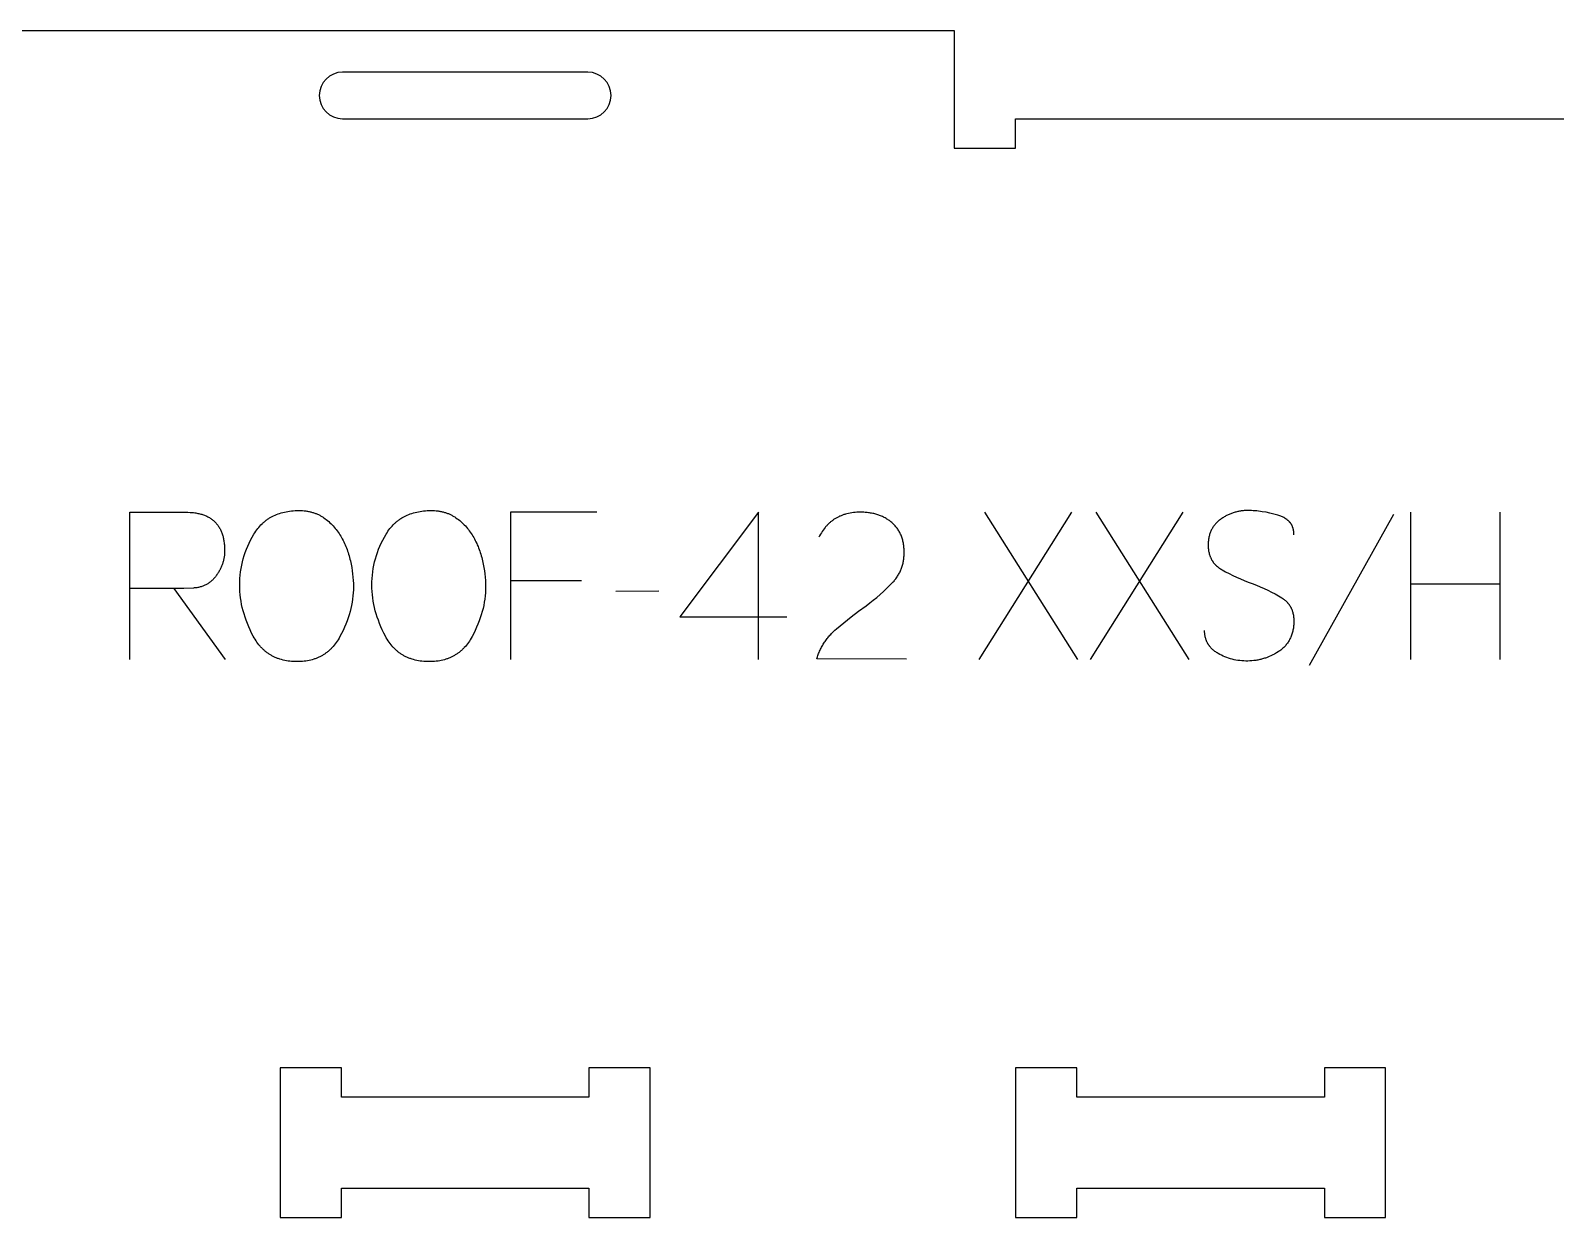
# Model space of a CAD drawing. Extents: x 0 to 4485, y 0 to 17041.
# Drawn here: x 943 to 1254.1, y 11012.4 to 11254.4 of the extents above; entities that cross this region are included whole.
import ezdxf

# ---------------------------------------------------------------- set-up
doc = ezdxf.new("R2010")
doc.units = 0
for name, color, linetype in [('1_ANYTOOL_1MMDEEP_LABELS_S', 2, 'CONTINUOUS'), ('3_ANYTOOL_CUTTHROUGH_INSID', 4, 'CONTINUOUS'), ('4_ANYTOOL_CUTTHROUGH_OUTSI', 5, 'CONTINUOUS')]:
    doc.layers.add(name, color=color, linetype=linetype)

msp = doc.modelspace()

# ---------------------------------------------------------------- linework, layer by layer
at = {"layer": '1_ANYTOOL_1MMDEEP_LABELS_S', "color": 2}
for points in [[(963.31, 11126.16), (963.31, 11156.16), (974.67, 11156.16), (975.16, 11156.15), (975.63, 11156.13), (975.86, 11156.11), (976.09, 11156.09), (976.32, 11156.07), (976.53, 11156.04), (976.75, 11156.01), (976.96, 11155.97), (977.17, 11155.93), (977.38, 11155.89), (977.58, 11155.84), (977.77, 11155.79), (977.97, 11155.73), (978.15, 11155.67), (978.34, 11155.61), (978.52, 11155.54), (978.7, 11155.47), (978.87, 11155.39), (979.04, 11155.32), (979.21, 11155.23), (979.37, 11155.15), (979.52, 11155.06), (979.68, 11154.96), (979.83, 11154.87), (979.97, 11154.76), (980.12, 11154.66), (980.25, 11154.55), (980.39, 11154.44), (980.52, 11154.32), (980.65, 11154.2), (980.77, 11154.08), (980.89, 11153.95), (981, 11153.82), (981.11, 11153.68), (981.22, 11153.54), (981.32, 11153.4), (981.42, 11153.25), (981.52, 11153.1), (981.61, 11152.94), (981.7, 11152.78), (981.78, 11152.62), (981.86, 11152.45), (981.94, 11152.28), (982.01, 11152.11), (982.08, 11151.93), (982.14, 11151.75), (982.2, 11151.56), (982.26, 11151.37), (982.31, 11151.18), (982.36, 11150.98), (982.4, 11150.78), (982.44, 11150.58), (982.48, 11150.37), (982.51, 11150.16), (982.54, 11149.94), (982.57, 11149.72), (982.59, 11149.5), (982.61, 11149.27), (982.63, 11148.8), (982.64, 11148.32), (982.64, 11148.14), (982.63, 11147.97), (982.62, 11147.79), (982.61, 11147.62), (982.59, 11147.45), (982.58, 11147.27), (982.55, 11147.1), (982.53, 11146.93), (982.5, 11146.76), (982.46, 11146.6), (982.43, 11146.43), (982.39, 11146.26), (982.34, 11146.1), (982.3, 11145.93), (982.25, 11145.77), (982.19, 11145.61), (982.14, 11145.45), (982.08, 11145.29), (982.01, 11145.13), (981.94, 11144.97), (981.87, 11144.81), (981.8, 11144.65), (981.72, 11144.5), (981.64, 11144.34), (981.55, 11144.19), (981.46, 11144.03), (981.37, 11143.88), (981.28, 11143.73), (981.18, 11143.58), (981.07, 11143.43), (980.97, 11143.28), (980.86, 11143.13), (980.75, 11142.99), (980.63, 11142.85), (980.52, 11142.71), (980.4, 11142.58), (980.27, 11142.45), (980.15, 11142.33), (980.02, 11142.21), (979.89, 11142.1), (979.76, 11141.99), (979.63, 11141.88), (979.49, 11141.78), (979.35, 11141.68), (979.21, 11141.59), (979.07, 11141.5), (978.92, 11141.42), (978.78, 11141.34), (978.63, 11141.27), (978.47, 11141.2), (978.32, 11141.13), (978.16, 11141.07), (978, 11141.02), (977.84, 11140.96), (977.67, 11140.92), (977.5, 11140.87), (977.33, 11140.84), (977.16, 11140.8), (976.99, 11140.77), (976.81, 11140.75), (976.63, 11140.73), (976.45, 11140.71), (976.27, 11140.7), (974.35, 11140.63), (972.31, 11140.6), (963.35, 11140.6)], [(1058.58, 11156.16), (1040.92, 11156.16), (1040.92, 11126.16)], [(1091.5, 11126.16), (1091.54, 11156.2), (1075.51, 11134.82)], [(1121.71, 11126.2), (1103.41, 11126.25), (1103.56, 11126.7), (1103.63, 11126.93), (1103.72, 11127.15), (1103.8, 11127.37), (1103.89, 11127.59), (1103.98, 11127.8), (1104.08, 11128.01), (1104.18, 11128.22), (1104.28, 11128.43), (1104.39, 11128.64), (1104.5, 11128.84), (1104.62, 11129.04), (1104.73, 11129.24), (1104.85, 11129.43), (1104.98, 11129.63), (1105.11, 11129.82), (1105.24, 11130.01), (1105.37, 11130.19), (1105.51, 11130.38), (1105.66, 11130.56), (1105.8, 11130.74), (1105.95, 11130.91), (1106.11, 11131.09), (1106.26, 11131.26), (1106.42, 11131.43), (1106.59, 11131.6), (1106.75, 11131.76), (1106.93, 11131.92), (1107.1, 11132.08), (1107.46, 11132.4), (1108.94, 11133.61), (1110.43, 11134.8), (1111.94, 11135.96), (1113.46, 11137.09), (1114.21, 11137.65), (1114.95, 11138.22), (1115.66, 11138.8), (1116.35, 11139.38), (1117.01, 11139.98), (1117.66, 11140.58), (1118.28, 11141.19), (1118.88, 11141.8), (1119.03, 11141.96), (1119.17, 11142.12), (1119.3, 11142.28), (1119.43, 11142.44), (1119.56, 11142.61), (1119.68, 11142.78), (1119.8, 11142.95), (1119.91, 11143.12), (1120.02, 11143.29), (1120.12, 11143.47), (1120.22, 11143.65), (1120.32, 11143.83), (1120.41, 11144.01), (1120.49, 11144.2), (1120.57, 11144.39), (1120.65, 11144.58), (1120.72, 11144.77), (1120.79, 11144.97), (1120.85, 11145.16), (1120.91, 11145.36), (1120.96, 11145.56), (1121.01, 11145.77), (1121.05, 11145.97), (1121.09, 11146.18), (1121.13, 11146.39), (1121.16, 11146.61), (1121.18, 11146.82), (1121.2, 11147.04), (1121.22, 11147.26), (1121.23, 11147.48), (1121.24, 11147.71), (1121.24, 11147.93), (1121.24, 11148.18), (1121.23, 11148.43), (1121.22, 11148.67), (1121.2, 11148.91), (1121.18, 11149.14), (1121.15, 11149.38), (1121.12, 11149.6), (1121.08, 11149.83), (1121.04, 11150.05), (1120.99, 11150.26), (1120.94, 11150.47), (1120.88, 11150.68), (1120.82, 11150.89), (1120.75, 11151.09), (1120.68, 11151.29), (1120.61, 11151.48), (1120.52, 11151.67), (1120.44, 11151.85), (1120.35, 11152.04), (1120.25, 11152.21), (1120.15, 11152.39), (1120.04, 11152.56), (1119.93, 11152.73), (1119.82, 11152.89), (1119.69, 11153.05), (1119.57, 11153.21), (1119.44, 11153.36), (1119.3, 11153.51), (1119.16, 11153.65), (1119.02, 11153.79), (1118.87, 11153.93), (1118.71, 11154.06), (1118.55, 11154.19), (1118.39, 11154.32), (1118.22, 11154.44), (1118.06, 11154.55), (1117.89, 11154.67), (1117.71, 11154.77), (1117.54, 11154.88), (1117.36, 11154.98), (1117.18, 11155.08), (1117, 11155.17), (1116.81, 11155.26), (1116.63, 11155.34), (1116.44, 11155.42), (1116.24, 11155.5), (1116.05, 11155.57), (1115.85, 11155.64), (1115.65, 11155.7), (1115.44, 11155.76), (1115.24, 11155.81), (1115.03, 11155.87), (1114.82, 11155.91), (1114.6, 11155.96), (1114.39, 11155.99), (1114.17, 11156.03), (1113.95, 11156.06), (1113.72, 11156.09), (1113.5, 11156.11), (1113.27, 11156.13), (1113.04, 11156.14), (1112.8, 11156.15), (1112.32, 11156.16), (1111.96, 11156.16), (1111.6, 11156.14), (1111.24, 11156.12), (1110.9, 11156.08), (1110.56, 11156.04), (1110.22, 11155.98), (1109.9, 11155.92), (1109.58, 11155.84), (1109.26, 11155.76), (1109.11, 11155.71), (1108.95, 11155.66), (1108.8, 11155.61), (1108.65, 11155.56), (1108.5, 11155.5), (1108.36, 11155.44), (1108.21, 11155.38), (1108.07, 11155.32), (1107.93, 11155.25), (1107.79, 11155.18), (1107.65, 11155.11), (1107.51, 11155.04), (1107.38, 11154.96), (1107.25, 11154.89), (1107.11, 11154.8), (1106.98, 11154.72), (1106.85, 11154.64), (1106.73, 11154.55), (1106.6, 11154.46), (1106.48, 11154.36), (1106.36, 11154.27), (1106.24, 11154.17), (1106.12, 11154.07), (1106, 11153.96), (1105.89, 11153.86), (1105.77, 11153.75), (1105.66, 11153.64), (1105.55, 11153.53), (1105.44, 11153.41), (1105.33, 11153.29), (1105.23, 11153.17), (1105.12, 11153.05), (1104.92, 11152.79), (1104.72, 11152.53), (1104.53, 11152.26), (1104.35, 11151.97), (1104.17, 11151.68), (1104, 11151.37), (1103.84, 11151.06)], [(1155.4, 11156.16), (1136.5, 11126.16)], [(1156.64, 11126.16), (1137.7, 11156.16)], [(1178.11, 11156.16), (1159.21, 11126.16)], [(1179.35, 11126.16), (1160.41, 11156.16)], [(1200.74, 11151.58), (1200.73, 11151.76), (1200.73, 11151.86), (1200.73, 11151.95), (1200.72, 11152.04), (1200.71, 11152.13), (1200.7, 11152.22), (1200.69, 11152.3), (1200.67, 11152.39), (1200.66, 11152.47), (1200.64, 11152.56), (1200.62, 11152.64), (1200.6, 11152.72), (1200.58, 11152.81), (1200.56, 11152.89), (1200.53, 11152.97), (1200.51, 11153.04), (1200.48, 11153.12), (1200.45, 11153.2), (1200.42, 11153.27), (1200.39, 11153.35), (1200.35, 11153.42), (1200.31, 11153.49), (1200.28, 11153.56), (1200.24, 11153.63), (1200.2, 11153.7), (1200.15, 11153.77), (1200.11, 11153.84), (1200.06, 11153.9), (1200.02, 11153.97), (1199.97, 11154.03), (1199.92, 11154.09), (1199.87, 11154.15), (1199.81, 11154.22), (1199.76, 11154.28), (1199.7, 11154.33), (1199.64, 11154.39), (1199.58, 11154.45), (1199.52, 11154.5), (1199.46, 11154.56), (1199.39, 11154.61), (1199.33, 11154.66), (1199.26, 11154.72), (1199.19, 11154.77), (1199.12, 11154.82), (1199.04, 11154.86), (1198.97, 11154.91), (1198.89, 11154.96), (1198.82, 11155), (1198.74, 11155.05), (1198.66, 11155.09), (1198.57, 11155.13), (1198.4, 11155.21), (1198.23, 11155.29), (1198.05, 11155.37), (1197.86, 11155.43), (1197.66, 11155.5), (1197.46, 11155.56), (1196.65, 11155.78), (1195.85, 11155.97), (1195.06, 11156.14), (1194.29, 11156.27), (1193.91, 11156.32), (1193.54, 11156.37), (1193.16, 11156.41), (1192.79, 11156.44), (1192.43, 11156.47), (1192.07, 11156.49), (1191.71, 11156.5), (1191.35, 11156.5), (1191.16, 11156.5), (1190.96, 11156.5), (1190.77, 11156.49), (1190.58, 11156.48), (1190.39, 11156.46), (1190.2, 11156.44), (1190.01, 11156.42), (1189.83, 11156.39), (1189.64, 11156.36), (1189.46, 11156.33), (1189.28, 11156.29), (1189.1, 11156.25), (1188.92, 11156.2), (1188.74, 11156.16), (1188.56, 11156.1), (1188.38, 11156.05), (1188.21, 11155.99), (1188.04, 11155.93), (1187.86, 11155.86), (1187.69, 11155.79), (1187.52, 11155.72), (1187.35, 11155.64), (1187.19, 11155.56), (1187.02, 11155.48), (1186.86, 11155.39), (1186.69, 11155.3), (1186.53, 11155.21), (1186.37, 11155.11), (1186.21, 11155.01), (1186.05, 11154.9), (1185.89, 11154.79), (1185.74, 11154.68), (1185.59, 11154.57), (1185.44, 11154.45), (1185.29, 11154.33), (1185.16, 11154.2), (1185.02, 11154.07), (1184.89, 11153.94), (1184.77, 11153.81), (1184.65, 11153.67), (1184.54, 11153.53), (1184.43, 11153.39), (1184.32, 11153.25), (1184.22, 11153.1), (1184.13, 11152.94), (1184.04, 11152.79), (1183.95, 11152.63), (1183.87, 11152.47), (1183.8, 11152.31), (1183.73, 11152.14), (1183.66, 11151.97), (1183.6, 11151.79), (1183.55, 11151.62), (1183.5, 11151.44), (1183.45, 11151.26), (1183.41, 11151.07), (1183.37, 11150.88), (1183.34, 11150.69), (1183.31, 11150.49), (1183.29, 11150.3), (1183.27, 11150.1), (1183.26, 11149.89), (1183.25, 11149.69), (1183.25, 11149.48), (1183.26, 11149.26), (1183.26, 11149.05), (1183.28, 11148.84), (1183.3, 11148.64), (1183.32, 11148.44), (1183.35, 11148.24), (1183.39, 11148.05), (1183.43, 11147.86), (1183.48, 11147.67), (1183.53, 11147.49), (1183.59, 11147.31), (1183.65, 11147.14), (1183.68, 11147.05), (1183.72, 11146.97), (1183.76, 11146.88), (1183.79, 11146.8), (1183.83, 11146.72), (1183.87, 11146.64), (1183.92, 11146.55), (1183.96, 11146.48), (1184, 11146.4), (1184.05, 11146.32), (1184.1, 11146.24), (1184.15, 11146.17), (1184.2, 11146.09), (1184.25, 11146.02), (1184.3, 11145.94), (1184.36, 11145.87), (1184.41, 11145.8), (1184.47, 11145.73), (1184.53, 11145.66), (1184.59, 11145.59), (1184.65, 11145.53), (1184.71, 11145.46), (1184.78, 11145.39), (1184.84, 11145.33), (1184.98, 11145.2), (1185.12, 11145.08), (1185.27, 11144.96), (1185.42, 11144.84), (1185.58, 11144.73), (1185.74, 11144.62), (1185.91, 11144.52), (1186.08, 11144.42), (1186.8, 11144.03), (1187.53, 11143.65), (1188.27, 11143.28), (1189.04, 11142.92), (1189.82, 11142.58), (1190.61, 11142.24), (1191.42, 11141.92), (1192.25, 11141.61), (1193.08, 11141.3), (1193.88, 11140.97), (1194.67, 11140.63), (1195.43, 11140.27), (1196.18, 11139.89), (1196.91, 11139.5), (1197.61, 11139.1), (1198.3, 11138.68), (1198.46, 11138.57), (1198.62, 11138.45), (1198.78, 11138.34), (1198.85, 11138.28), (1198.92, 11138.22), (1199, 11138.15), (1199.07, 11138.09), (1199.13, 11138.03), (1199.2, 11137.96), (1199.27, 11137.9), (1199.33, 11137.83), (1199.4, 11137.76), (1199.46, 11137.69), (1199.52, 11137.62), (1199.58, 11137.55), (1199.63, 11137.48), (1199.69, 11137.41), (1199.74, 11137.33), (1199.8, 11137.26), (1199.85, 11137.18), (1199.9, 11137.11), (1199.95, 11137.03), (1199.99, 11136.95), (1200.04, 11136.87), (1200.08, 11136.79), (1200.13, 11136.71), (1200.17, 11136.63), (1200.21, 11136.54), (1200.25, 11136.46), (1200.28, 11136.37), (1200.32, 11136.29), (1200.35, 11136.2), (1200.38, 11136.11), (1200.41, 11136.02), (1200.44, 11135.93), (1200.47, 11135.84), (1200.5, 11135.75), (1200.55, 11135.56), (1200.59, 11135.37), (1200.63, 11135.17), (1200.66, 11134.97), (1200.68, 11134.77), (1200.7, 11134.56), (1200.72, 11134.35), (1200.72, 11134.13), (1200.73, 11133.91), (1200.72, 11133.69), (1200.71, 11133.46), (1200.7, 11133.23), (1200.67, 11133), (1200.65, 11132.77), (1200.62, 11132.55), (1200.58, 11132.33), (1200.54, 11132.11), (1200.49, 11131.9), (1200.44, 11131.69), (1200.38, 11131.49), (1200.32, 11131.29), (1200.26, 11131.09), (1200.19, 11130.89), (1200.11, 11130.7), (1200.03, 11130.52), (1199.94, 11130.33), (1199.85, 11130.16), (1199.75, 11129.98), (1199.65, 11129.81), (1199.54, 11129.64), (1199.43, 11129.48), (1199.32, 11129.32), (1199.19, 11129.16), (1199.07, 11129.01), (1198.94, 11128.86), (1198.8, 11128.71), (1198.66, 11128.57), (1198.51, 11128.43), (1198.36, 11128.3), (1198.2, 11128.17), (1198.04, 11128.04), (1197.87, 11127.92), (1197.7, 11127.8), (1197.52, 11127.68), (1197.16, 11127.46), (1196.8, 11127.25), (1196.43, 11127.06), (1196.06, 11126.88), (1195.69, 11126.72), (1195.31, 11126.57), (1195.12, 11126.5), (1194.93, 11126.43), (1194.73, 11126.37), (1194.54, 11126.31), (1194.35, 11126.25), (1194.15, 11126.2), (1193.96, 11126.15), (1193.76, 11126.1), (1193.56, 11126.06), (1193.36, 11126.02), (1193.16, 11125.98), (1192.96, 11125.95), (1192.76, 11125.92), (1192.56, 11125.9), (1192.15, 11125.86), (1191.74, 11125.83), (1191.33, 11125.82), (1190.92, 11125.82), (1190.51, 11125.83), (1190.11, 11125.86), (1189.71, 11125.9), (1189.31, 11125.95), (1188.92, 11126.01), (1188.54, 11126.09), (1188.15, 11126.18), (1187.78, 11126.29), (1187.41, 11126.4), (1187.04, 11126.53), (1186.67, 11126.67), (1186.32, 11126.82), (1185.96, 11126.99), (1185.61, 11127.17), (1185.27, 11127.36), (1185.1, 11127.46), (1184.93, 11127.56), (1184.78, 11127.67), (1184.62, 11127.78), (1184.48, 11127.89), (1184.33, 11128.01), (1184.2, 11128.13), (1184.07, 11128.25), (1183.94, 11128.37), (1183.82, 11128.5), (1183.71, 11128.63), (1183.6, 11128.76), (1183.54, 11128.83), (1183.49, 11128.9), (1183.44, 11128.97), (1183.39, 11129.04), (1183.34, 11129.11), (1183.3, 11129.18), (1183.25, 11129.25), (1183.21, 11129.32), (1183.17, 11129.39), (1183.13, 11129.47), (1183.09, 11129.54), (1183.05, 11129.62), (1183.01, 11129.7), (1182.98, 11129.77), (1182.94, 11129.85), (1182.91, 11129.93), (1182.88, 11130.01), (1182.85, 11130.09), (1182.82, 11130.17), (1182.79, 11130.25), (1182.74, 11130.42), (1182.7, 11130.58), (1182.66, 11130.75), (1182.62, 11130.93), (1182.59, 11131.1), (1182.57, 11131.28), (1182.55, 11131.47), (1182.53, 11131.65), (1182.53, 11131.84), (1182.52, 11132.03)], [(1221.05, 11155.69), (1203.87, 11124.92)], [(1224.52, 11156.16), (1224.52, 11126.16)], [(1242.82, 11126.16), (1242.82, 11156.16)], [(1055.41, 11142.19), (1040.92, 11142.19)], [(972.31, 11140.6), (982.77, 11126.12)], [(1071.22, 11140.05), (1062.44, 11139.96)], [(1242.82, 11141.46), (1224.52, 11141.46)], [(1075.51, 11134.82), (1097.28, 11134.82)]]:
    msp.add_lwpolyline(points, dxfattribs=at)
for points in [[(997.77, 11156.5), (998.14, 11156.5), (998.5, 11156.48), (998.86, 11156.45), (999.21, 11156.41), (999.38, 11156.39), (999.55, 11156.36), (999.72, 11156.33), (999.89, 11156.3), (1000.06, 11156.26), (1000.22, 11156.22), (1000.38, 11156.18), (1000.54, 11156.13), (1000.7, 11156.09), (1000.86, 11156.04), (1001.01, 11155.98), (1001.17, 11155.93), (1001.32, 11155.87), (1001.47, 11155.8), (1001.61, 11155.74), (1001.76, 11155.67), (1001.9, 11155.6), (1002.05, 11155.53), (1002.19, 11155.45), (1002.33, 11155.37), (1002.46, 11155.29), (1002.6, 11155.2), (1002.73, 11155.12), (1002.87, 11155.03), (1003.13, 11154.84), (1003.38, 11154.64), (1003.63, 11154.44), (1003.87, 11154.24), (1004.11, 11154.02), (1004.34, 11153.8), (1004.56, 11153.58), (1004.78, 11153.35), (1004.99, 11153.11), (1005.2, 11152.87), (1005.4, 11152.62), (1005.59, 11152.36), (1005.78, 11152.1), (1005.97, 11151.83), (1006.14, 11151.56), (1006.32, 11151.28), (1006.48, 11150.99), (1006.64, 11150.7), (1006.8, 11150.41), (1006.95, 11150.11), (1007.09, 11149.81), (1007.23, 11149.51), (1007.36, 11149.2), (1007.48, 11148.89), (1007.6, 11148.57), (1007.72, 11148.25), (1007.83, 11147.93), (1007.93, 11147.6), (1008.03, 11147.27), (1008.12, 11146.94), (1008.21, 11146.6), (1008.29, 11146.26), (1008.43, 11145.58), (1008.56, 11144.9), (1008.67, 11144.23), (1008.75, 11143.57), (1008.82, 11142.92), (1008.87, 11142.27), (1008.9, 11141.62), (1008.91, 11140.99), (1008.9, 11140.35), (1008.87, 11139.71), (1008.81, 11139.08), (1008.74, 11138.44), (1008.64, 11137.8), (1008.52, 11137.16), (1008.38, 11136.53), (1008.22, 11135.89), (1008.03, 11135.25), (1007.83, 11134.61), (1007.6, 11133.98), (1007.35, 11133.34), (1007.08, 11132.7), (1006.79, 11132.06), (1006.48, 11131.43), (1006.15, 11130.79), (1005.97, 11130.48), (1005.79, 11130.17), (1005.6, 11129.88), (1005.4, 11129.59), (1005.2, 11129.32), (1005, 11129.06), (1004.78, 11128.8), (1004.56, 11128.56), (1004.45, 11128.44), (1004.34, 11128.32), (1004.22, 11128.21), (1004.11, 11128.1), (1003.99, 11127.99), (1003.87, 11127.89), (1003.75, 11127.78), (1003.62, 11127.68), (1003.5, 11127.58), (1003.37, 11127.49), (1003.24, 11127.39), (1003.12, 11127.3), (1002.98, 11127.21), (1002.85, 11127.13), (1002.72, 11127.05), (1002.58, 11126.96), (1002.45, 11126.89), (1002.31, 11126.81), (1002.17, 11126.74), (1002.03, 11126.67), (1001.88, 11126.6), (1001.74, 11126.53), (1001.59, 11126.47), (1001.44, 11126.41), (1001.29, 11126.35), (1001.14, 11126.29), (1000.99, 11126.24), (1000.84, 11126.19), (1000.52, 11126.09), (1000.2, 11126.01), (999.88, 11125.93), (999.55, 11125.87), (999.21, 11125.81), (998.86, 11125.77), (998.51, 11125.73), (998.16, 11125.71), (997.79, 11125.69), (997.42, 11125.69), (997.04, 11125.69), (996.67, 11125.71), (996.3, 11125.74), (995.93, 11125.77), (995.58, 11125.82), (995.23, 11125.87), (994.89, 11125.94), (994.55, 11126.01), (994.22, 11126.1), (993.9, 11126.2), (993.74, 11126.25), (993.58, 11126.3), (993.43, 11126.36), (993.27, 11126.42), (993.12, 11126.48), (992.97, 11126.55), (992.82, 11126.61), (992.68, 11126.68), (992.53, 11126.75), (992.39, 11126.83), (992.24, 11126.91), (992.1, 11126.99), (991.97, 11127.07), (991.83, 11127.15), (991.69, 11127.24), (991.56, 11127.33), (991.43, 11127.42), (991.3, 11127.52), (991.17, 11127.62), (991.04, 11127.72), (990.91, 11127.82), (990.79, 11127.92), (990.67, 11128.03), (990.55, 11128.14), (990.43, 11128.25), (990.31, 11128.37), (990.2, 11128.49), (990.08, 11128.61), (989.97, 11128.73), (989.86, 11128.85), (989.64, 11129.11), (989.44, 11129.38), (989.23, 11129.66), (989.04, 11129.95), (988.85, 11130.25), (988.66, 11130.56), (988.49, 11130.88), (988.15, 11131.52), (987.84, 11132.17), (987.55, 11132.82), (987.28, 11133.47), (987.03, 11134.12), (986.8, 11134.77), (986.6, 11135.42), (986.41, 11136.07), (986.25, 11136.72), (986.11, 11137.37), (985.99, 11138.03), (985.9, 11138.68), (985.82, 11139.33), (985.77, 11139.98), (985.73, 11140.64), (985.72, 11141.29), (985.74, 11141.98), (985.77, 11142.67), (985.83, 11143.35), (985.9, 11144.03), (986.01, 11144.7), (986.13, 11145.36), (986.28, 11146.02), (986.45, 11146.67), (986.64, 11147.32), (986.85, 11147.96), (987.09, 11148.6), (987.35, 11149.22), (987.63, 11149.85), (987.94, 11150.47), (988.27, 11151.08), (988.62, 11151.68), (988.8, 11151.98), (988.99, 11152.27), (989.19, 11152.54), (989.39, 11152.81), (989.6, 11153.07), (989.82, 11153.32), (990.04, 11153.56), (990.27, 11153.79), (990.39, 11153.9), (990.51, 11154.01), (990.63, 11154.12), (990.75, 11154.22), (990.88, 11154.33), (991, 11154.43), (991.13, 11154.52), (991.26, 11154.62), (991.39, 11154.71), (991.52, 11154.8), (991.66, 11154.89), (991.79, 11154.98), (991.93, 11155.06), (992.07, 11155.14), (992.21, 11155.22), (992.35, 11155.3), (992.49, 11155.37), (992.64, 11155.44), (992.94, 11155.58), (993.24, 11155.71), (993.55, 11155.83), (993.86, 11155.93), (994.18, 11156.03), (994.51, 11156.12), (994.85, 11156.2), (995.19, 11156.27), (995.54, 11156.33), (995.89, 11156.39), (996.25, 11156.43), (996.62, 11156.46), (997, 11156.48), (997.38, 11156.5)], [(1024.72, 11156.5), (1025.1, 11156.5), (1025.46, 11156.48), (1025.82, 11156.45), (1026.17, 11156.41), (1026.34, 11156.39), (1026.51, 11156.36), (1026.68, 11156.33), (1026.85, 11156.3), (1027.01, 11156.26), (1027.18, 11156.22), (1027.34, 11156.18), (1027.5, 11156.13), (1027.66, 11156.09), (1027.81, 11156.04), (1027.97, 11155.98), (1028.12, 11155.93), (1028.27, 11155.87), (1028.42, 11155.8), (1028.57, 11155.74), (1028.72, 11155.67), (1028.86, 11155.6), (1029, 11155.53), (1029.15, 11155.45), (1029.28, 11155.37), (1029.42, 11155.29), (1029.56, 11155.2), (1029.69, 11155.12), (1029.82, 11155.03), (1030.08, 11154.84), (1030.34, 11154.64), (1030.58, 11154.44), (1030.83, 11154.24), (1031.06, 11154.02), (1031.29, 11153.8), (1031.52, 11153.58), (1031.74, 11153.35), (1031.95, 11153.11), (1032.16, 11152.87), (1032.36, 11152.62), (1032.55, 11152.36), (1032.74, 11152.1), (1032.92, 11151.83), (1033.1, 11151.56), (1033.27, 11151.28), (1033.44, 11150.99), (1033.6, 11150.7), (1033.75, 11150.41), (1033.9, 11150.11), (1034.05, 11149.81), (1034.18, 11149.51), (1034.32, 11149.2), (1034.44, 11148.89), (1034.56, 11148.57), (1034.68, 11148.25), (1034.79, 11147.93), (1034.89, 11147.6), (1034.99, 11147.27), (1035.08, 11146.94), (1035.16, 11146.6), (1035.25, 11146.26), (1035.39, 11145.58), (1035.52, 11144.9), (1035.62, 11144.23), (1035.71, 11143.57), (1035.78, 11142.92), (1035.83, 11142.27), (1035.86, 11141.62), (1035.87, 11140.99), (1035.86, 11140.35), (1035.82, 11139.71), (1035.77, 11139.08), (1035.69, 11138.44), (1035.6, 11137.8), (1035.48, 11137.16), (1035.34, 11136.53), (1035.18, 11135.89), (1034.99, 11135.25), (1034.79, 11134.61), (1034.56, 11133.98), (1034.31, 11133.34), (1034.04, 11132.7), (1033.75, 11132.06), (1033.44, 11131.43), (1033.1, 11130.79), (1032.93, 11130.48), (1032.74, 11130.17), (1032.56, 11129.88), (1032.36, 11129.59), (1032.16, 11129.32), (1031.95, 11129.06), (1031.74, 11128.8), (1031.52, 11128.56), (1031.41, 11128.44), (1031.29, 11128.32), (1031.18, 11128.21), (1031.06, 11128.1), (1030.94, 11127.99), (1030.82, 11127.89), (1030.7, 11127.78), (1030.58, 11127.68), (1030.46, 11127.58), (1030.33, 11127.49), (1030.2, 11127.39), (1030.07, 11127.3), (1029.94, 11127.21), (1029.81, 11127.13), (1029.68, 11127.05), (1029.54, 11126.96), (1029.4, 11126.89), (1029.26, 11126.81), (1029.12, 11126.74), (1028.98, 11126.67), (1028.84, 11126.6), (1028.69, 11126.53), (1028.55, 11126.47), (1028.4, 11126.41), (1028.25, 11126.35), (1028.1, 11126.29), (1027.95, 11126.24), (1027.79, 11126.19), (1027.48, 11126.09), (1027.16, 11126.01), (1026.83, 11125.93), (1026.5, 11125.87), (1026.16, 11125.81), (1025.82, 11125.77), (1025.47, 11125.73), (1025.11, 11125.71), (1024.75, 11125.69), (1024.38, 11125.69), (1024, 11125.69), (1023.62, 11125.71), (1023.25, 11125.74), (1022.89, 11125.77), (1022.54, 11125.82), (1022.19, 11125.87), (1021.84, 11125.94), (1021.51, 11126.01), (1021.18, 11126.1), (1020.86, 11126.2), (1020.7, 11126.25), (1020.54, 11126.3), (1020.39, 11126.36), (1020.23, 11126.42), (1020.08, 11126.48), (1019.93, 11126.55), (1019.78, 11126.61), (1019.63, 11126.68), (1019.49, 11126.75), (1019.34, 11126.83), (1019.2, 11126.91), (1019.06, 11126.99), (1018.92, 11127.07), (1018.79, 11127.15), (1018.65, 11127.24), (1018.52, 11127.33), (1018.38, 11127.42), (1018.25, 11127.52), (1018.12, 11127.62), (1018, 11127.72), (1017.87, 11127.82), (1017.75, 11127.92), (1017.63, 11128.03), (1017.51, 11128.14), (1017.39, 11128.25), (1017.27, 11128.37), (1017.15, 11128.49), (1017.04, 11128.61), (1016.93, 11128.73), (1016.82, 11128.85), (1016.6, 11129.11), (1016.39, 11129.38), (1016.19, 11129.66), (1015.99, 11129.95), (1015.8, 11130.25), (1015.62, 11130.56), (1015.45, 11130.88), (1015.11, 11131.52), (1014.8, 11132.17), (1014.51, 11132.82), (1014.24, 11133.47), (1013.99, 11134.12), (1013.76, 11134.77), (1013.56, 11135.42), (1013.37, 11136.07), (1013.21, 11136.72), (1013.07, 11137.37), (1012.95, 11138.03), (1012.85, 11138.68), (1012.78, 11139.33), (1012.72, 11139.98), (1012.69, 11140.64), (1012.68, 11141.29), (1012.69, 11141.98), (1012.73, 11142.67), (1012.78, 11143.35), (1012.86, 11144.03), (1012.96, 11144.7), (1013.09, 11145.36), (1013.23, 11146.02), (1013.4, 11146.67), (1013.6, 11147.32), (1013.81, 11147.96), (1014.05, 11148.6), (1014.31, 11149.22), (1014.59, 11149.85), (1014.9, 11150.47), (1015.22, 11151.08), (1015.57, 11151.68), (1015.76, 11151.98), (1015.95, 11152.27), (1016.15, 11152.54), (1016.35, 11152.81), (1016.56, 11153.07), (1016.78, 11153.32), (1017, 11153.56), (1017.23, 11153.79), (1017.35, 11153.9), (1017.47, 11154.01), (1017.59, 11154.12), (1017.71, 11154.22), (1017.83, 11154.33), (1017.96, 11154.43), (1018.09, 11154.52), (1018.22, 11154.62), (1018.35, 11154.71), (1018.48, 11154.8), (1018.61, 11154.89), (1018.75, 11154.98), (1018.89, 11155.06), (1019.03, 11155.14), (1019.17, 11155.22), (1019.31, 11155.3), (1019.45, 11155.37), (1019.6, 11155.44), (1019.89, 11155.58), (1020.2, 11155.71), (1020.5, 11155.83), (1020.82, 11155.93), (1021.14, 11156.03), (1021.47, 11156.12), (1021.81, 11156.2), (1022.15, 11156.27), (1022.5, 11156.33), (1022.85, 11156.39), (1023.21, 11156.43), (1023.58, 11156.46), (1023.95, 11156.48), (1024.34, 11156.5)]]:
    msp.add_lwpolyline(points, close=True, dxfattribs=at)
at = {"layer": '3_ANYTOOL_CUTTHROUGH_INSID', "color": 4}
msp.add_lwpolyline([(1056.7, 11245.87), (1006.7, 11245.87, 1), (1006.7, 11236.37), (1056.7, 11236.37, 1)], format="xyb", close=True, dxfattribs=at)
for points in [[(1006.45, 11036.87), (1006.45, 11042.87), (993.95, 11042.87), (993.95, 11012.37), (1006.45, 11012.37), (1006.45, 11018.37), (1056.95, 11018.37), (1056.95, 11012.37), (1069.45, 11012.37), (1069.45, 11042.87), (1056.95, 11042.87), (1056.95, 11036.87)], [(1181.7, 11018.37), (1206.95, 11018.37), (1206.95, 11012.37), (1219.45, 11012.37), (1219.45, 11042.87), (1206.95, 11042.87), (1206.95, 11036.87), (1156.45, 11036.87), (1156.45, 11042.87), (1143.95, 11042.87), (1143.95, 11012.37), (1156.45, 11012.37), (1156.45, 11018.37)]]:
    msp.add_lwpolyline(points, close=True, dxfattribs=at)
at = {"layer": '4_ANYTOOL_CUTTHROUGH_OUTSI', "color": 5}
msp.add_lwpolyline([(581.7, 11236.37), (681.95, 11236.37), (681.95, 11230.37), (694.45, 11230.37), (694.45, 11254.37), (768.95, 11254.37), (768.95, 11230.37), (781.45, 11230.37), (781.45, 11236.37), (881.7, 11236.37), (919.45, 11236.37), (919.45, 11230.37), (931.95, 11230.37), (931.95, 11230.62), (931.95, 11254.37), (1131.45, 11254.37), (1131.45, 11230.62), (1131.45, 11230.37), (1143.95, 11230.37), (1143.95, 11236.37), (1181.7, 11236.37), (1281.95, 11236.37)], dxfattribs=at)

doc.saveas('drawing.dxf')
